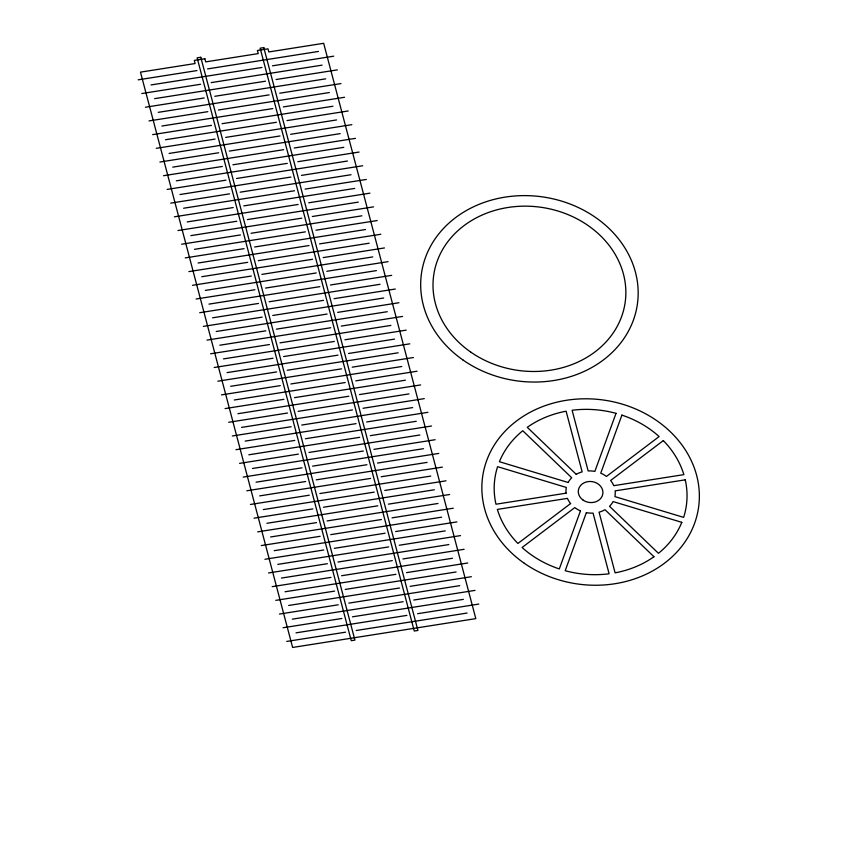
<?xml version="1.0" encoding="UTF-8"?>
<svg xmlns="http://www.w3.org/2000/svg" width="866" height="866" viewBox="0 0 866 866"><rect width="100%" height="100%" fill="white"/><g stroke="black" fill="none" stroke-linecap="round" stroke-linejoin="round"><path stroke-width="1.3" d="M138.149 79.834L196.972 70.579M207.559 68.912L318.45 51.451M151.009 84.944L261.9 67.483M272.487 65.816L333.713 56.182M141.775 93.539L200.598 84.273M211.185 82.606L322.076 65.145M154.635 98.648L265.526 81.188M276.113 79.52L337.339 69.875M145.391 107.232L204.214 97.966M214.811 96.299L325.703 78.838M158.251 112.342L269.142 94.881M279.74 93.214L340.966 83.58M149.017 120.926L207.84 111.671M218.427 110.004L329.318 92.543M161.877 126.035L272.768 108.575M283.355 106.908L344.581 97.273M152.643 134.631L211.466 125.364M222.053 123.697L332.945 106.237M165.503 139.74L276.395 122.279M286.982 120.612L348.208 110.967M156.259 148.324L215.082 139.069M225.669 137.402L336.571 119.941M169.119 153.434L280.01 135.973M290.608 134.306L351.834 124.672M159.885 162.029L218.708 152.762M229.295 151.095L340.186 133.635M172.745 167.138L283.637 149.677M294.224 148.01L355.45 138.365M163.512 175.722L222.335 166.456M232.922 164.789L343.813 147.328M176.361 180.832L287.263 163.371M297.85 161.704L359.076 152.059M167.127 189.416L225.95 180.16M236.537 178.493L347.439 161.033M179.987 194.525L290.879 177.065M301.476 175.397L362.692 165.763M170.754 203.12L229.577 193.854M240.163 192.187L351.055 174.726M183.614 208.23L294.505 190.769M305.092 189.102L366.318 179.457M174.38 216.814L233.203 207.559M243.79 205.891L354.681 188.431M187.229 221.923L298.131 204.463M308.718 202.796L369.944 193.161M177.995 230.518L236.819 221.252M247.405 219.585L358.308 202.124M190.856 235.628L301.747 218.167M312.345 216.5L373.56 206.855M181.622 244.212L240.445 234.946M251.032 233.279L361.923 215.818M194.482 249.321L305.373 231.861M315.96 230.194L377.186 220.549M185.248 257.906L244.071 248.65M254.658 246.983L365.549 229.522M198.097 263.015L309 245.554M319.586 243.887L380.813 234.253M188.864 271.61L247.687 262.344M258.274 260.677L369.176 243.216M201.724 276.719L312.615 259.259M323.202 257.592L384.428 247.947M192.49 285.304L251.313 276.048M261.9 274.381L372.791 256.921M205.35 290.413L316.242 272.952M326.828 271.285L388.055 261.651M196.117 299.008L254.929 289.742M265.526 288.075L376.418 270.614M208.966 304.118L319.868 286.657M330.455 284.99L391.681 275.345M199.732 312.702L258.555 303.436M269.142 301.769L380.044 284.308M212.592 317.811L323.483 300.35M334.07 298.683L395.297 289.038M272.768 315.473L383.66 298.012M203.358 326.395L262.181 317.14M216.219 331.505L327.11 314.044M337.697 312.377L398.923 302.743M206.985 340.1L265.797 330.834M276.395 329.167L387.286 311.706M219.834 345.209L330.736 327.749M341.323 326.081L402.549 316.436M210.6 353.793L269.423 344.538M280.01 342.86L390.902 325.41M223.46 358.903L334.352 341.442M344.939 339.775L406.165 330.141M214.227 367.498L273.05 358.232M283.637 356.565L394.528 339.104M227.087 372.607L337.978 355.147M348.565 353.48L409.791 343.834M217.842 381.192L276.665 371.925M287.263 370.258L398.154 352.798M230.702 386.301L341.594 368.84M352.191 367.173L413.418 357.528M221.469 394.885L280.292 385.63M290.879 383.963L401.77 366.502M234.329 399.995L345.22 382.534M355.807 380.867L417.033 371.233M225.095 408.59L283.918 399.323M294.505 397.656L405.396 380.196M237.955 413.699L348.846 396.238M359.433 394.571L420.66 384.926M228.711 422.283L287.534 413.028M298.131 411.35L409.023 393.9M241.571 427.393L352.462 409.932M363.06 408.265L424.286 398.631M232.337 435.988L291.16 426.721M301.747 425.054L412.638 407.594M245.197 441.097L356.088 423.636M366.675 421.969L427.901 412.324M235.963 449.681L294.786 440.415M305.373 438.748L416.265 421.287M248.823 454.791L359.715 437.33M370.302 435.663L431.528 426.018M239.579 463.375L298.402 454.12M309 452.453L419.891 434.992M252.439 468.484L363.33 451.024M373.928 449.357L435.154 439.722M243.205 477.079L302.028 467.813M312.615 466.146L423.506 448.685M256.065 482.189L366.957 464.728M377.544 463.061L438.77 453.416M246.832 490.773L305.655 481.518M316.242 479.84L427.133 462.39M259.692 495.882L370.583 478.422M381.17 476.755L442.396 467.12M250.447 504.467L309.27 495.211M319.868 493.544L430.759 476.084M263.307 509.576L374.199 492.126M384.796 490.459L446.022 480.814M254.074 518.171L312.897 508.905M323.483 507.238L434.375 489.777M266.934 523.28L377.825 505.82M388.412 504.153L449.638 494.508M257.7 531.865L316.523 522.609M327.11 520.942L438.001 503.482M270.56 536.974L381.451 519.513M392.038 517.846L453.264 508.212M261.315 545.569L320.139 536.303M330.725 534.636L441.628 517.175M274.176 550.679L385.067 533.218M395.665 531.551L456.891 521.906M264.942 559.263L323.765 550.007M334.352 548.33L445.243 530.88M277.802 564.372L388.693 546.911M399.28 545.244L460.506 535.61M268.568 572.956L327.391 563.701M337.978 562.034L448.869 544.573M281.418 578.066L392.32 560.616M402.906 558.949L464.133 549.304M272.184 586.661L331.007 577.395M341.594 575.728L452.496 558.267M285.044 591.77L395.935 574.31M406.533 572.643L467.748 562.997M275.81 600.355L334.633 591.099M345.22 589.432L456.111 571.971M288.67 605.464L399.562 588.003M410.148 586.336L471.375 576.702M279.437 614.059L338.26 604.793M348.846 603.126L459.738 585.665M292.286 619.168L403.188 601.708M413.775 600.041L475.001 590.395M283.052 627.753L341.875 618.486M352.462 616.819L463.364 599.369M296.02 632.851L406.912 615.39M417.585 613.702L478.811 604.067M286.743 641.435L345.566 632.18M356.207 630.502L467.11 613.041M580.469 510.875L559.306 568.93A96.689 82.357 8.1 0 1 522.09 547.496L574.786 507.595A24.713 21.044 8.1 0 0 580.469 510.875M616.018 413.342L594.855 471.396A24.713 21.044 8.1 0 0 588.155 470.931L572.112 410.267A96.689 82.357 8.1 0 1 616.018 413.342M586.358 512.65L565.195 570.705A96.689 82.357 8.1 0 0 609.101 573.779L593.058 513.116A24.713 21.044 8.1 0 1 586.358 512.65M621.907 415.117L600.744 473.172A24.713 21.044 8.1 0 1 606.427 476.452L659.123 436.561A96.689 82.357 8.1 0 0 621.907 415.117M570.597 503.568L517.9 543.469A96.689 82.357 8.1 0 1 497.344 509.414L567.457 498.372A24.713 21.044 8.1 0 0 570.597 503.568M663.324 440.588L610.617 480.478A24.713 21.044 8.1 0 1 613.756 485.674L683.869 474.633A96.689 82.357 8.1 0 0 663.324 440.588M200.782 57.286L197.123 57.86L351.26 640.688L354.919 640.115L200.782 57.286M263.794 47.619L260.136 48.193L414.273 631.022L417.932 630.448L263.794 47.619M204.874 58.758L194.287 60.425L195.11 63.543L140.476 72.138L292.621 647.454L475.813 618.616L323.668 43.3L268.817 51.938L267.995 48.821L257.408 50.488L258.23 53.605L205.697 61.876L204.874 58.758M566.083 493.176L495.969 504.218A96.689 82.357 8.1 0 1 497.593 466.677L566.332 487.45A24.713 21.044 8.1 0 0 566.083 493.176M685.244 479.829L615.131 490.87A24.713 21.044 8.1 0 1 614.882 496.597L683.631 517.37A96.689 82.357 8.1 0 0 685.244 479.829M568.15 482.481L499.401 461.708A96.689 82.357 8.1 0 1 522.761 430.738L571.712 477.751A24.713 21.044 8.1 0 0 568.15 482.481M681.813 522.339L613.074 501.576A24.713 21.044 8.1 0 1 609.512 506.296L658.463 553.32A96.689 82.357 8.1 0 0 681.813 522.339M576.226 474.33L527.275 427.317A96.689 82.357 8.1 0 1 566.104 411.209L582.147 471.873A24.713 21.044 8.1 0 0 576.226 474.33M653.949 556.73L604.998 509.717A24.713 21.044 8.1 0 1 599.066 512.174L615.109 572.837A96.689 82.357 8.1 0 0 653.949 556.73M583.099 500.104A12.362 10.522 8.1 0 0 602.823 493.88A12.362 10.522 8.1 0 0 585.903 482.091A12.362 10.522 8.1 0 0 583.099 500.104M524.309 563.29A109.051 92.879 8.1 0 0 698.418 508.439A109.051 92.879 8.1 0 0 549.109 404.335A109.051 92.879 8.1 0 0 524.309 563.29M463.115 360.094A109.051 92.879 8.1 0 0 637.224 305.243A109.051 92.879 8.1 0 0 487.926 201.15A109.051 92.879 8.1 0 0 463.115 360.094M470.639 352.018A96.689 82.357 8.1 0 0 625.014 303.381A96.689 82.357 8.1 0 0 492.624 211.077A96.689 82.357 8.1 0 0 470.639 352.018"/></g></svg>
